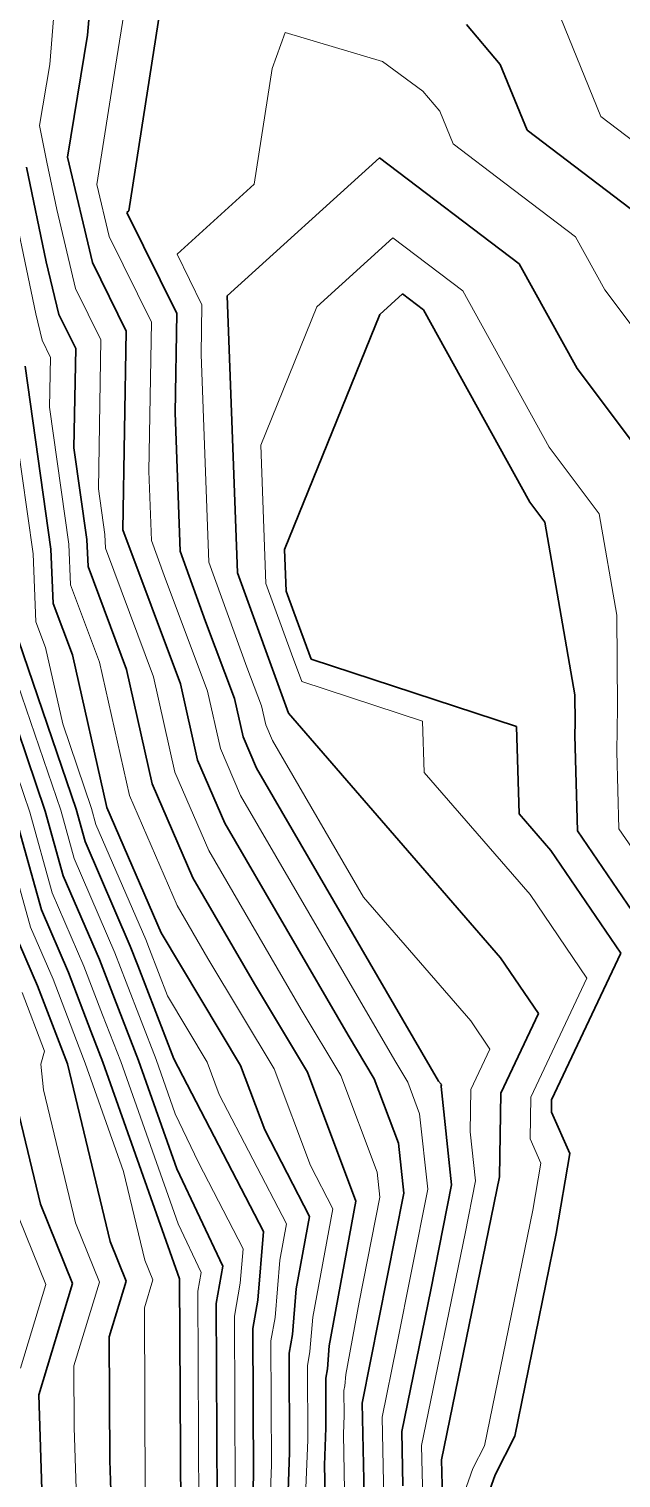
# Model space of a CAD drawing. Header units: millimetres. Extents: x -861324 to 439029, y -308065 to 694685.
# Drawn here: x 10978 to 35643, y 81739 to 142086 of the extents above; entities that cross this region are included whole.
import ezdxf

# ---------------------------------------------------------------- set-up
doc = ezdxf.new("R2010")
doc.units = ezdxf.units.MM
for name, color, linetype, lineweight in [('C-TOPO', 7, 'Continuous', 9), ('C-TOPO-MAJR', 7, 'Continuous', 35), ('C-TOPO-MINR', 7, 'Continuous', 9)]:
    doc.layers.add(name, color=color, linetype=linetype, lineweight=lineweight)

msp = doc.modelspace()

# ---------------------------------------------------------------- linework, layer by layer
at = {"layer": 'C-TOPO', "lineweight": 35}
for p, q in [((26539, 131058), (25588, 130194)), ((27413, 130395), (26539, 131058)), ((31846, 122384), (27413, 130395)), ((25588, 130194), (21624, 120402)), ((32471, 121551), (31846, 122384)), ((33721, 114358), (32471, 121551)), ((21624, 120402), (21687, 118672)), ((21687, 118672), (22006, 117795)), ((22006, 117795), (22736, 115837)), ((22736, 115837), (31292, 113037)), ((33727, 113205), (33721, 114358)), ((31292, 113037), (31398, 109403)), ((33718, 112656), (33727, 113205)), ((33833, 108698), (33718, 112656)), ((31398, 109403), (32723, 107874)), ((36749, 104418), (33833, 108698)), ((32723, 107874), (35639, 103594)), ((35639, 103594), (32753, 97496)), ((32753, 97496), (32745, 96974)), ((32745, 96974), (33507, 95259)), ((33507, 95259), (32946, 91922)), ((32946, 91922), (31212, 83476)), ((31212, 83476), (30393, 81875)), ((30393, 81875), (29631, 79728))]:
    msp.add_line(p, q, dxfattribs=at)
at = {"layer": 'C-TOPO-MAJR'}
for p, q in [((13415, 141828), (13603, 144074)), ((15135, 134518), (16634, 144153)), ((12579, 136742), (13415, 141828)), ((29200, 142277), (30611, 140601)), ((30611, 140601), (31728, 137868)), ((31728, 137868), (36023, 134606)), ((13624, 132359), (12579, 136742)), ((19239, 130970), (25575, 136726)), ((25575, 136726), (31400, 132306)), ((11699, 132392), (10874, 136335)), ((15060, 134450), (15135, 134518)), ((17134, 130238), (15060, 134450)), ((12222, 130200), (11699, 132392)), ((15029, 129506), (13624, 132359)), ((31400, 132306), (33810, 127952)), ((19659, 119435), (19239, 130970)), ((12924, 128774), (12222, 130200)), ((17062, 126100), (17134, 130238)), ((14885, 121231), (15029, 129506)), ((12853, 124636), (12924, 128774)), ((11894, 120426), (10820, 128042)), ((33810, 127952), (37978, 122399)), ((17272, 120333), (17062, 126100)), ((13389, 120828), (12853, 124636)), ((13437, 119697), (13389, 120828)), ((17286, 114808), (14885, 121231)), ((11988, 118164), (11894, 120426)), ((18335, 117412), (17272, 120333)), ((15038, 115416), (13437, 119697)), ((21784, 113593), (19659, 119435)), ((12789, 116023), (11988, 118164)), ((19535, 114201), (18335, 117412)), ((12941, 109589), (10540, 116631)), ((14226, 109669), (12789, 116023)), ((16115, 110650), (15038, 115416)), ((11656, 109509), (9735, 115142)), ((18005, 111631), (17286, 114808)), ((19895, 112612), (19535, 114201)), ((30619, 103404), (21784, 113593)), ((20459, 111305), (19895, 112612)), ((19134, 109018), (18005, 111631)), ((28040, 98267), (20459, 111305)), ((17809, 106730), (16115, 110650)), ((11494, 105399), (10372, 109428)), ((12405, 106822), (11656, 109509)), ((13315, 108246), (12941, 109589)), ((16484, 104442), (14226, 109669)), ((24269, 100186), (19134, 109018)), ((15197, 103890), (13315, 108246)), ((13910, 103338), (12405, 106822)), ((20377, 102314), (17809, 106730)), ((12623, 102786), (11494, 105399)), ((19796, 98919), (16484, 104442)), ((11336, 102233), (10583, 103976)), ((15509, 103077), (15197, 103890)), ((14535, 101712), (13910, 103338)), ((32204, 101078), (30619, 103404)), ((13560, 100347), (12623, 102786)), ((17011, 99199), (15509, 103077)), ((12585, 98982), (11336, 102233)), ((22580, 98639), (20377, 102314)), ((15536, 99127), (14535, 101712)), ((30636, 97764), (32204, 101078)), ((14061, 99055), (13560, 100347)), ((25364, 98359), (24269, 100186)), ((14358, 91590), (12585, 98982)), ((17253, 90037), (14061, 99055)), ((17132, 94618), (15536, 99127)), ((20742, 92006), (17011, 99199)), ((20804, 96234), (19796, 98919)), ((24597, 93269), (22580, 98639)), ((26366, 95690), (25364, 98359)), ((28145, 98146), (28040, 98267)), ((28144, 98038), (28145, 98079)), ((28587, 93944), (28144, 98038)), ((28163, 98118), (28145, 98146)), ((28145, 98079), (28163, 98118)), ((30582, 94282), (30636, 97764)), ((11462, 93143), (10576, 96839)), ((22669, 92637), (20804, 96234)), ((26592, 93607), (26366, 95690)), ((19056, 90567), (17132, 94618)), ((28162, 82497), (30582, 94282)), ((24861, 84863), (26592, 93607)), ((27722, 89573), (28587, 93944)), ((12797, 89842), (11462, 93143)), ((23488, 87244), (24597, 93269)), ((22115, 89625), (22669, 92637)), ((20507, 89141), (20742, 92006)), ((15025, 89939), (14358, 91590)), ((18775, 89002), (19056, 90567)), ((14319, 87622), (15025, 89939)), ((17302, 79727), (17253, 90037)), ((11385, 85208), (12797, 89842)), ((21959, 87715), (22115, 89625)), ((26512, 83680), (27722, 89573)), ((18814, 80755), (18775, 89002)), ((20297, 87967), (20507, 89141)), ((14343, 82468), (14319, 87622)), ((20326, 81782), (20297, 87967)), ((21818, 86933), (21959, 87715)), ((21838, 82809), (21818, 86933)), ((23410, 86289), (23488, 87244)), ((23340, 85898), (23410, 86289)), ((23349, 83836), (23340, 85898)), ((11558, 79855), (11385, 85208)), ((24954, 80335), (24861, 84863)), ((23288, 82273), (23349, 83836)), ((26558, 81416), (26512, 83680)), ((21715, 79682), (21838, 82809)), ((14430, 79791), (14343, 82468)), ((23350, 79253), (23288, 82273)), ((28393, 74362), (28162, 82497)), ((20141, 77091), (20326, 81782))]:
    msp.add_line(p, q, dxfattribs=at)
at = {"layer": 'C-TOPO-MINR'}
for p, q in [((11841, 140606), (12124, 143989)), ((14577, 140538), (14990, 143049)), ((33129, 142538), (34804, 138439)), ((21105, 140439), (21649, 141938)), ((21649, 141938), (25702, 140729)), ((25702, 140729), (27388, 139501)), ((11423, 138063), (11841, 140606)), ((13809, 135603), (14577, 140538)), ((20355, 135622), (21105, 140439)), ((27388, 139501), (28093, 138663)), ((28093, 138663), (28651, 137297)), ((34804, 138439), (37003, 136768)), ((11727, 136539), (11423, 138063)), ((28651, 137297), (30799, 135666)), ((12139, 134567), (11727, 136539)), ((11260, 130217), (10021, 136132)), ((14325, 133438), (13809, 135603)), ((17149, 132710), (20355, 135622)), ((30799, 135666), (33746, 133430)), ((12923, 131280), (12139, 134567)), ((16082, 129872), (14325, 133438)), ((22974, 130514), (26142, 133392)), ((26142, 133392), (29055, 131182)), ((33746, 133430), (34965, 131227)), ((18186, 130604), (17149, 132710)), ((13977, 129140), (12923, 131280)), ((29055, 131182), (32654, 124676)), ((34965, 131227), (37074, 128418)), ((18150, 128535), (18186, 130604)), ((20642, 124753), (22974, 130514)), ((11521, 129121), (11260, 130217)), ((15974, 123666), (16082, 129872)), ((11872, 128408), (11521, 129121)), ((13869, 122934), (13977, 129140)), ((11836, 126339), (11872, 128408)), ((18465, 119884), (18150, 128535)), ((11146, 120225), (10206, 126889)), ((12642, 120627), (11836, 126339)), ((20852, 118986), (20642, 124753)), ((32654, 124676), (34739, 121900)), ((16079, 120782), (15974, 123666)), ((14137, 121030), (13869, 122934)), ((34739, 121900), (35474, 117669)), ((14161, 120464), (14137, 121030)), ((16610, 119321), (16079, 120782)), ((11264, 117397), (11146, 120225)), ((12713, 118931), (12642, 120627)), ((16162, 115112), (14161, 120464)), ((20059, 115502), (18465, 119884)), ((13913, 115719), (12713, 118931)), ((18411, 114504), (16610, 119321)), ((21915, 116065), (20852, 118986)), ((11664, 116327), (11264, 117397)), ((35474, 117669), (35496, 113827)), ((12299, 109549), (10138, 115886)), ((12383, 113150), (11664, 116327)), ((22344, 114913), (21915, 116065)), ((15171, 110160), (13913, 115719)), ((20660, 113897), (20059, 115502)), ((17060, 111141), (16162, 115112)), ((27377, 113266), (22344, 114913)), ((11014, 109469), (9333, 114398)), ((18950, 112122), (18411, 114504)), ((20839, 113103), (20660, 113897)), ((35496, 113827), (35464, 111994)), ((13583, 109629), (12383, 113150)), ((21122, 112449), (20839, 113103)), ((27439, 111128), (27377, 113266)), ((24912, 105930), (21122, 112449)), ((19797, 110162), (18950, 112122)), ((35464, 111994), (35558, 108781)), ((18472, 107874), (17060, 111141)), ((31857, 106034), (27439, 111128)), ((17147, 105586), (15171, 110160)), ((26215, 99121), (19797, 110162)), ((11039, 104687), (9729, 109388)), ((11949, 106111), (11014, 109469)), ((12860, 107534), (12299, 109549)), ((13770, 108957), (13583, 109629)), ((15841, 104166), (13770, 108957)), ((35558, 108781), (37926, 105305)), ((14554, 103614), (12860, 107534)), ((22323, 101250), (18472, 107874)), ((13267, 103062), (11949, 106111)), ((29382, 100775), (24912, 105930)), ((34224, 102558), (31857, 106034)), ((18430, 103378), (17147, 105586)), ((11980, 102509), (11039, 104687)), ((15997, 103760), (15841, 104166)), ((15022, 102395), (14554, 103614)), ((16748, 101821), (15997, 103760)), ((21188, 98779), (18430, 103378)), ((14047, 101030), (13267, 103062)), ((13073, 99665), (11980, 102509)), ((16274, 99163), (15022, 102395)), ((31881, 97606), (34224, 102558)), ((11630, 99519), (10693, 101957)), ((18404, 99059), (16748, 101821)), ((14798, 99091), (14047, 101030)), ((23972, 98499), (22323, 101250)), ((30184, 99598), (29382, 100775)), ((13323, 99018), (13073, 99665)), ((29390, 97921), (30184, 99598)), ((11474, 98979), (11630, 99519)), ((11581, 97911), (11474, 98979)), ((14919, 94509), (13323, 99018)), ((17193, 92327), (14798, 99091)), ((17072, 96909), (16274, 99163)), ((18908, 97717), (18404, 99059)), ((26756, 98219), (26215, 99121)), ((22700, 94751), (21188, 98779)), ((25482, 94480), (23972, 98499)), ((12910, 92367), (11581, 97911)), ((27251, 96901), (26756, 98219)), ((29363, 96160), (29390, 97921)), ((21706, 92321), (18908, 97717)), ((31854, 95865), (31881, 97606)), ((18034, 94883), (17072, 96909)), ((27589, 93775), (27251, 96901)), ((29584, 94113), (29363, 96160)), ((32303, 94857), (31854, 95865)), ((19899, 91287), (18034, 94883)), ((23633, 92953), (22700, 94751)), ((31972, 92894), (32303, 94857)), ((15806, 90813), (14919, 94509)), ((25594, 93438), (25482, 94480)), ((11682, 89793), (10015, 93920)), ((26292, 87218), (27589, 93775)), ((29152, 91927), (29584, 94113)), ((22802, 88434), (23633, 92953)), ((24729, 89066), (25594, 93438)), ((13911, 89891), (12910, 92367)), ((29956, 83073), (31972, 92894)), ((18155, 90302), (17193, 92327)), ((21428, 90815), (21706, 92321)), ((27337, 83088), (29152, 91927)), ((19782, 89854), (19899, 91287)), ((16139, 89988), (15806, 90813)), ((21233, 88428), (21428, 90815)), ((15786, 88830), (16139, 89988)), ((18014, 89519), (18155, 90302)), ((10623, 86318), (11682, 89793)), ((12852, 86415), (13911, 89891)), ((18058, 80241), (18014, 89519)), ((19536, 88485), (19782, 89854)), ((15822, 81097), (15786, 88830)), ((24175, 86054), (24729, 89066)), ((19570, 81268), (19536, 88485)), ((21057, 87450), (21233, 88428)), ((22684, 87002), (22802, 88434)), ((21082, 82295), (21057, 87450)), ((22579, 86415), (22684, 87002)), ((25687, 84272), (26292, 87218)), ((12864, 83838), (12852, 86415)), ((22594, 83323), (22579, 86415)), ((24136, 85576), (24175, 86054)), ((24101, 85381), (24136, 85576)), ((24105, 84350), (24101, 85381)), ((24075, 83568), (24105, 84350)), ((25756, 80875), (25687, 84272)), ((12994, 79823), (12864, 83838)), ((22501, 80977), (22594, 83323)), ((24152, 79794), (24075, 83568)), ((27360, 81956), (27337, 83088)), ((29475, 82131), (29956, 83073)), ((20928, 78386), (21082, 82295)), ((29026, 80868), (29475, 82131)), ((27568, 74635), (27360, 81956))]:
    msp.add_line(p, q, dxfattribs=at)

doc.saveas('drawing.dxf')
